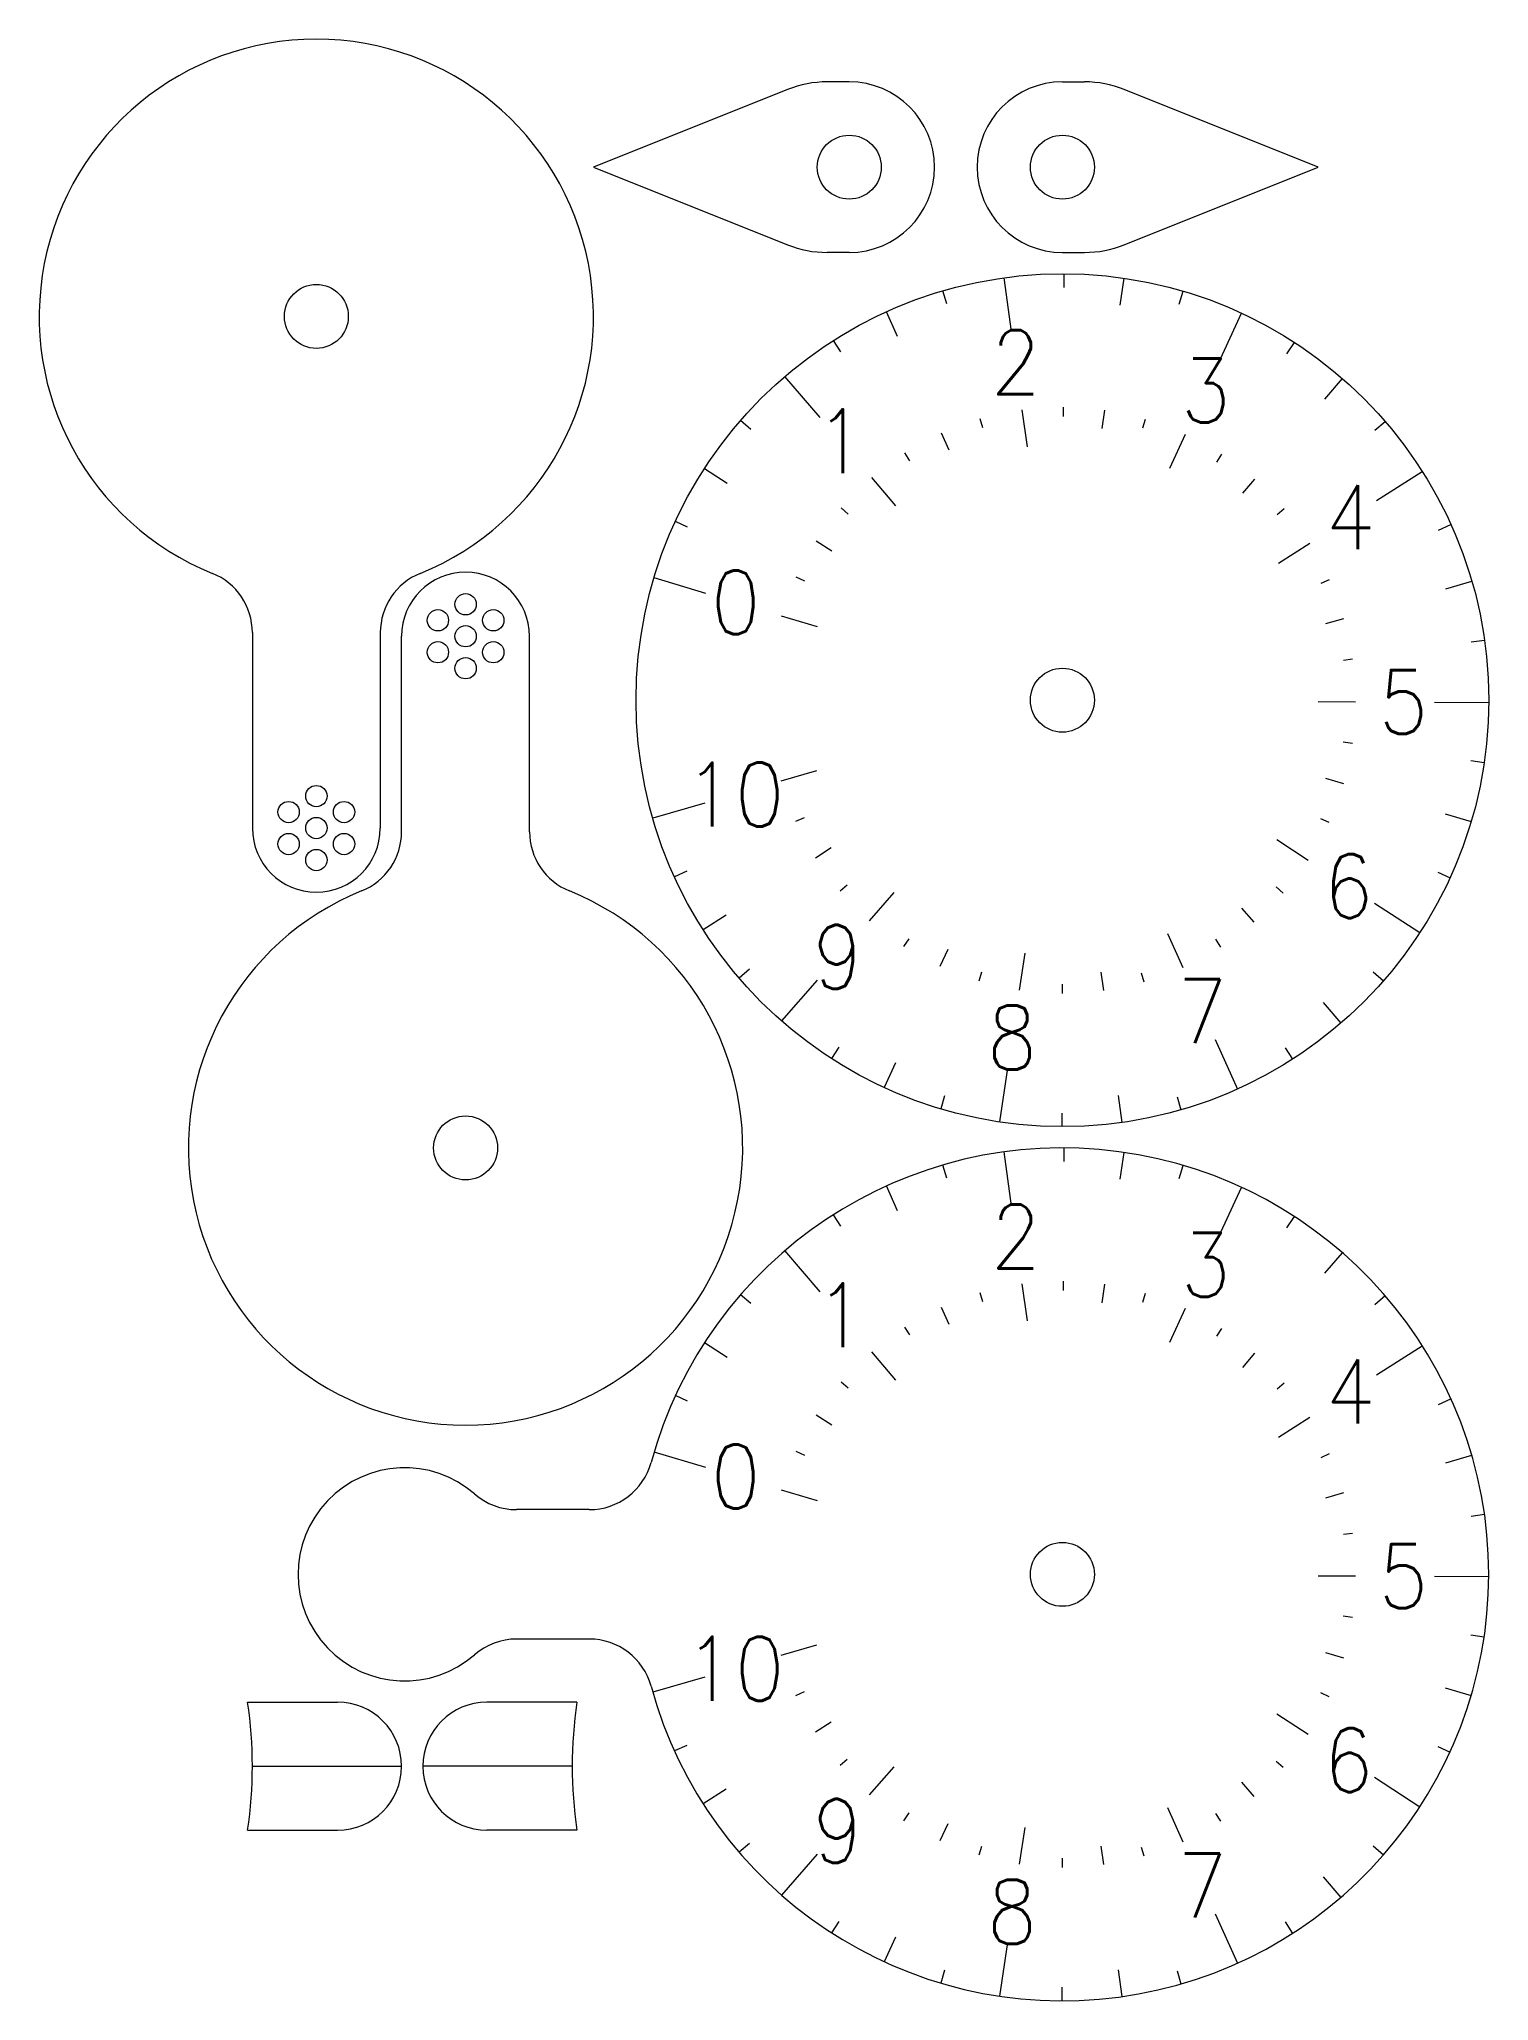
# Model space of a CAD drawing. Header units: millimetres. Extents: x -48 to 20, y -20 to 72.
import ezdxf
from ezdxf.enums import TextEntityAlignment as Align

# ---------------------------------------------------------------- set-up
doc = ezdxf.new("R2010")
doc.units = ezdxf.units.MM
doc.layers.add('cut', color=7, linetype='Continuous', lineweight=0)
for name, color, linetype, lineweight, true_color in [('engrave', 3, 'Continuous', 0, 0x00ff00), ('outline', 6, 'Continuous', 0, 0xff00ff), ('text', 4, 'Continuous', 0, 0x00ffff)]:
    doc.layers.add(name, color=color, linetype=linetype, lineweight=lineweight, true_color=true_color)
doc.styles.add('textstyle22', font='standard')
doc.styles.add('textstyle23', font='standard')
doc.styles.add('textstyle24', font='standard')
doc.styles.add('textstyle25', font='standard')
doc.styles.add('textstyle26', font='standard')
doc.styles.add('textstyle27', font='standard')
doc.styles.add('textstyle28', font='standard')
doc.styles.add('textstyle29', font='standard')
doc.styles.add('textstyle30', font='standard')
doc.styles.add('textstyle31', font='standard')
doc.styles.add('textstyle32', font='standard')
doc.styles.add('textstyle33', font='standard')
doc.styles.add('textstyle34', font='standard')
doc.styles.add('textstyle35', font='standard')
doc.styles.add('textstyle36', font='standard')
doc.styles.add('textstyle37', font='standard')
doc.styles.add('textstyle38', font='standard')
doc.styles.add('textstyle39', font='standard')
doc.styles.add('textstyle40', font='standard')
doc.styles.add('textstyle41', font='standard')
doc.styles.add('textstyle42', font='standard')
doc.styles.add('textstyle43', font='standard')

msp = doc.modelspace()

# ---------------------------------------------------------------- linework, layer by layer
at = {"layer": 'cut'}
for centre in [(-28, 45.5), (-29.299, 44.75), (-26.701, 44.75), (-28, 44), (-29.299, 43.25), (-26.701, 43.25), (-28, 42.5), (-35, 36.5), (-36.299, 35.75), (-33.701, 35.75), (-35, 35), (-36.299, 34.25), (-33.701, 34.25), (-35, 33.5)]:
    msp.add_circle(centre, 0.5, dxfattribs=at)
at = {"layer": 'engrave'}
for p, q in [((-2.391, 58.29), (-2.74, 60.811)), ((0.078, 60.363), (0.08, 61)), ((2.715, 59.529), (2.899, 60.789)), ((-5.43, 59.587), (-5.609, 60.197)), ((5.48, 59.572), (5.66, 60.182)), ((-7.734, 58.056), (-8.26, 59.215)), ((7.336, 56.838), (8.406, 59.148)), ((-10.403, 57.332), (-10.745, 57.868)), ((10.534, 57.248), (10.88, 57.782)), ((-11.359, 54.252), (-13.016, 56.185)), ((12.302, 55.12), (13.138, 56.08)), ((-1.644, 52.887), (-1.884, 54.62)), ((0.053, 54.312), (0.055, 54.75)), ((1.866, 53.739), (1.993, 54.605)), ((-14.617, 53.7), (-15.097, 54.117)), ((-5.317, 52.726), (-5.678, 53.523)), ((-3.733, 53.778), (-3.856, 54.198)), ((3.768, 53.768), (3.891, 54.188)), ((5.043, 51.889), (5.779, 53.477)), ((14.651, 53.661), (15.133, 54.077)), ((-7.152, 52.228), (-7.387, 52.597)), ((7.242, 52.17), (7.48, 52.537)), ((-15.727, 51.167), (-16.796, 51.858)), ((14.734, 50.358), (16.883, 51.723)), ((-7.81, 50.111), (-8.949, 51.44)), ((8.457, 50.708), (9.032, 51.367)), ((-10.049, 49.731), (-10.379, 50.018)), ((10.073, 49.704), (10.404, 49.99)), ((-17.581, 49.115), (-18.159, 49.381)), ((17.646, 48.973), (18.226, 49.235)), ((-10.812, 47.99), (-11.547, 48.465)), ((10.13, 47.434), (11.607, 48.372)), ((-16.721, 46.007), (-19.159, 46.737)), ((-12.087, 46.579), (-12.484, 46.762)), ((12.132, 46.482), (12.53, 46.662)), ((17.983, 46.228), (19.205, 46.583)), ((-11.496, 44.442), (-13.172, 44.944)), ((12.363, 44.594), (13.203, 44.838)), ((19.17, 43.73), (19.8, 43.82)), ((13.18, 42.877), (13.613, 42.939)), ((12, 40.936), (13.75, 40.926)), ((17.454, 40.907), (20, 40.893)), ((13.169, 39.053), (13.602, 38.989)), ((19.155, 38.167), (19.785, 38.074)), ((-11.532, 37.681), (-13.214, 37.197)), ((12.344, 37.34), (13.183, 37.091)), ((-16.774, 36.172), (-19.22, 35.468)), ((-12.117, 35.486), (-12.515, 35.305)), ((12.102, 35.454), (12.5, 35.271)), ((17.954, 35.676), (19.175, 35.314)), ((-10.85, 34.068), (-11.587, 33.597)), ((10.06, 34.458), (11.527, 33.504)), ((-17.625, 32.98), (-18.204, 32.716)), ((-10.096, 32.323), (-10.428, 32.037)), ((10.026, 32.242), (10.355, 31.954)), ((17.603, 32.932), (18.182, 32.667)), ((-7.907, 31.973), (-9.06, 30.657)), ((14.633, 31.485), (16.767, 30.097)), ((-15.781, 30.917), (-16.854, 30.232)), ((8.405, 31.247), (8.976, 30.584)), ((-7.212, 29.81), (-7.449, 29.443)), ((4.926, 30.058), (5.645, 28.462)), ((7.182, 29.791), (7.418, 29.423)), ((-5.38, 29.303), (-5.745, 28.508)), ((-1.771, 29.131), (-2.03, 27.401)), ((-14.685, 28.378), (-15.167, 27.964)), ((-11.501, 27.87), (-13.178, 25.955)), ((-3.802, 28.242), (-3.927, 27.823)), ((-0.018, 27.688), (-0.018, 27.25)), ((1.798, 28.251), (1.92, 27.385)), ((3.699, 28.212), (3.821, 27.792)), ((14.583, 28.261), (15.062, 27.842)), ((12.226, 26.814), (13.057, 25.85)), ((7.166, 25.084), (8.211, 22.763)), ((-10.491, 24.724), (-10.835, 24.189)), ((-7.825, 23.986), (-8.357, 22.83)), ((10.447, 24.696), (10.79, 24.16)), ((-2.577, 23.737), (-2.952, 21.219)), ((-5.53, 22.443), (-5.712, 21.833)), ((2.616, 22.456), (2.793, 21.196)), ((5.381, 22.399), (5.558, 21.788)), ((-0.026, 21.636), (-0.027, 21)), ((-2.391, 17.29), (-2.74, 19.811)), ((0.078, 19.363), (0.08, 20)), ((2.715, 18.529), (2.899, 19.789)), ((-5.43, 18.587), (-5.609, 19.197)), ((5.48, 18.572), (5.66, 19.182)), ((-7.734, 17.056), (-8.26, 18.215)), ((7.336, 15.838), (8.406, 18.148)), ((-10.403, 16.332), (-10.745, 16.868)), ((10.534, 16.248), (10.88, 16.782)), ((-11.359, 13.252), (-13.016, 15.185)), ((12.302, 14.12), (13.138, 15.08)), ((-14.617, 12.7), (-15.097, 13.117)), ((-3.733, 12.778), (-3.856, 13.198)), ((-1.644, 11.887), (-1.884, 13.62)), ((0.053, 13.312), (0.055, 13.75)), ((1.866, 12.739), (1.993, 13.605)), ((3.768, 12.768), (3.891, 13.188)), ((14.651, 12.661), (15.133, 13.077)), ((-5.317, 11.726), (-5.678, 12.523)), ((5.043, 10.889), (5.779, 12.477)), ((-7.152, 11.228), (-7.387, 11.597)), ((7.242, 11.17), (7.48, 11.537)), ((-15.727, 10.167), (-16.796, 10.858)), ((-7.81, 9.111), (-8.949, 10.44)), ((8.457, 9.708), (9.032, 10.367)), ((14.734, 9.358), (16.883, 10.723)), ((-17.581, 8.115), (-18.159, 8.381)), ((-10.049, 8.731), (-10.379, 9.018)), ((10.073, 8.704), (10.404, 8.99)), ((-10.812, 6.99), (-11.547, 7.465)), ((10.13, 6.434), (11.607, 7.372)), ((17.646, 7.973), (18.226, 8.235)), ((-16.721, 5.007), (-19.159, 5.737)), ((-12.087, 5.579), (-12.484, 5.762)), ((12.132, 5.482), (12.53, 5.662)), ((17.983, 5.228), (19.205, 5.583)), ((-11.496, 3.442), (-13.172, 3.944)), ((12.363, 3.594), (13.203, 3.838)), ((19.17, 2.73), (19.8, 2.82)), ((13.18, 1.877), (13.613, 1.939)), ((12, -0.064), (13.75, -0.074)), ((17.454, -0.093), (20, -0.107)), ((13.169, -1.947), (13.602, -2.011)), ((-11.532, -3.319), (-13.214, -3.803)), ((12.344, -3.66), (13.183, -3.909)), ((19.155, -2.833), (19.785, -2.926)), ((-16.774, -4.828), (-19.22, -5.532)), ((-12.117, -5.514), (-12.515, -5.695)), ((17.954, -5.324), (19.175, -5.686)), ((12.102, -5.546), (12.5, -5.729)), ((-10.85, -6.932), (-11.587, -7.403)), ((10.06, -6.542), (11.527, -7.496)), ((-17.625, -8.02), (-18.204, -8.284)), ((17.603, -8.068), (18.182, -8.333)), ((-38, -9), (-31, -9)), ((-23, -9), (-30, -9)), ((-10.096, -8.677), (-10.428, -8.963)), ((-7.907, -9.027), (-9.06, -10.343)), ((10.026, -8.758), (10.355, -9.046)), ((-15.781, -10.083), (-16.854, -10.768)), ((8.405, -9.753), (8.976, -10.416)), ((14.633, -9.515), (16.767, -10.903)), ((4.926, -10.942), (5.645, -12.538)), ((-7.212, -11.19), (-7.449, -11.557)), ((-5.38, -11.697), (-5.745, -12.492)), ((-1.771, -11.869), (-2.03, -13.599)), ((7.182, -11.209), (7.418, -11.577)), ((-14.685, -12.622), (-15.167, -13.036)), ((-3.802, -12.758), (-3.927, -13.177)), ((1.798, -12.749), (1.92, -13.615)), ((3.699, -12.788), (3.821, -13.208)), ((14.583, -12.739), (15.062, -13.158)), ((-11.501, -13.13), (-13.178, -15.045)), ((-0.018, -13.312), (-0.018, -13.75)), ((12.226, -14.186), (13.057, -15.15)), ((-10.491, -16.276), (-10.835, -16.811)), ((7.166, -15.916), (8.211, -18.237)), ((10.447, -16.304), (10.79, -16.84)), ((-7.825, -17.014), (-8.357, -18.17)), ((-2.577, -17.263), (-2.952, -19.781)), ((-5.53, -18.557), (-5.712, -19.167)), ((2.616, -18.544), (2.793, -19.804)), ((5.381, -18.601), (5.558, -19.212)), ((-0.026, -19.364), (-0.027, -20))]:
    msp.add_line(p, q, dxfattribs=at)
at = {"layer": 'outline'}
for p, q in [((-10, 70), (-11.037, 70)), ((0, 70), (1.037, 70)), ((-12.894, 69.642), (-22, 66)), ((12, 66), (2.894, 69.642)), ((-22, 66), (-12.894, 62.358)), ((2.894, 62.358), (12, 66)), ((-10, 62), (-11.037, 62)), ((0, 62), (1.037, 62)), ((-38, 44.168), (-38, 35)), ((-32, 44.168), (-32, 35)), ((-31, 34.832), (-31, 44)), ((-25, 34.832), (-25, 44)), ((-22.194, 3.035), (-25.605, 3.035)), ((-22.194, -3.035), (-25.605, -3.035)), ((-38.226, -6), (-34, -6)), ((-22.774, -6), (-27, -6)), ((-38.226, -12), (-34, -12)), ((-22.774, -12), (-27, -12))]:
    msp.add_line(p, q, dxfattribs=at)
for centre, radius in [((-10, 66), 1.5), ((0, 66), 1.5), ((0, 41), 20), ((-35, 59), 1.5), ((0, 41), 1.5), ((-28, 20), 1.5), ((0, 0), 1.5)]:
    msp.add_circle(centre, radius, dxfattribs=at)
for centre, radius, start, end in [((-35, 59), 13, 292.02431, 247.97569), ((-11.037, 65), 5, 90, 111.80141), ((-10, 66), 4, 270, 90), ((0, 66), 4, 90, 270), ((1.037, 65), 5, 68.19859, 90), ((-11.037, 67), 5, 248.19859, 270), ((1.037, 67), 5, 270, 291.80141), ((-41, 44.168), 3, 0, 67.97569), ((-29, 44.168), 3, 112.02431, 180), ((-28, 44), 3, 0, 180), ((-35, 35), 3, 180, 0), ((-34, 34.832), 3, 292.02431, 0), ((-22, 34.832), 3, 180, 247.97569), ((-28, 20), 13, 112.02431, 67.97569), ((0, 0), 20, 195.2122, 164.7878), ((-30.857, 0), 5, 48.97163, 311.02837), ((-22.194, 6.035), 3, 270, 344.7878), ((-25.605, 6.035), 3, 228.97163, 270), ((-25.605, -6.035), 3, 90, 131.02837), ((-22.194, -6.035), 3, 15.2122, 90), ((-58, -9), 20, 351.37307, 8.62693), ((-34, -9), 3, 270, 90), ((-27, -9), 3, 90, 270), ((-3, -9), 20, 171.37307, 188.62693)]:
    msp.add_arc(centre, radius, start, end, dxfattribs=at)

# ---------------------------------------------------------------- texts
at = {"layer": 'text'}
for s, style, p in [('2', 'textstyle36', (-2.192, 56.849)), ('3', 'textstyle35', (6.724, 55.518)), ('1', 'textstyle37', (-10.413, 53.148)), ('4', 'textstyle34', (13.506, 49.578)), ('0', 'textstyle38', (-15.328, 45.59)), ('5', 'textstyle33', (16, 40.914)), ('10', 'textstyle39', (-15.376, 36.575)), ('6', 'textstyle43', (13.414, 32.278)), ('9', 'textstyle40', (-10.542, 28.964)), ('7', 'textstyle42', (6.569, 26.41)), ('8', 'textstyle41', (-2.362, 25.175)), ('2', 'textstyle25', (-2.192, 15.849)), ('3', 'textstyle24', (6.724, 14.518)), ('1', 'textstyle26', (-10.413, 12.148)), ('4', 'textstyle23', (13.506, 8.578)), ('0', 'textstyle27', (-15.328, 4.59)), ('5', 'textstyle22', (16, -0.086)), ('10', 'textstyle28', (-15.376, -4.425)), ('6', 'textstyle32', (13.414, -8.722)), ('9', 'textstyle29', (-10.542, -12.036)), ('7', 'textstyle31', (6.569, -14.59)), ('8', 'textstyle30', (-2.362, -15.825))]:
    msp.add_text(s, height=3, dxfattribs=dict(at, style=style)).set_placement(p, align=Align.MIDDLE_CENTER)

doc.saveas('drawing.dxf')
